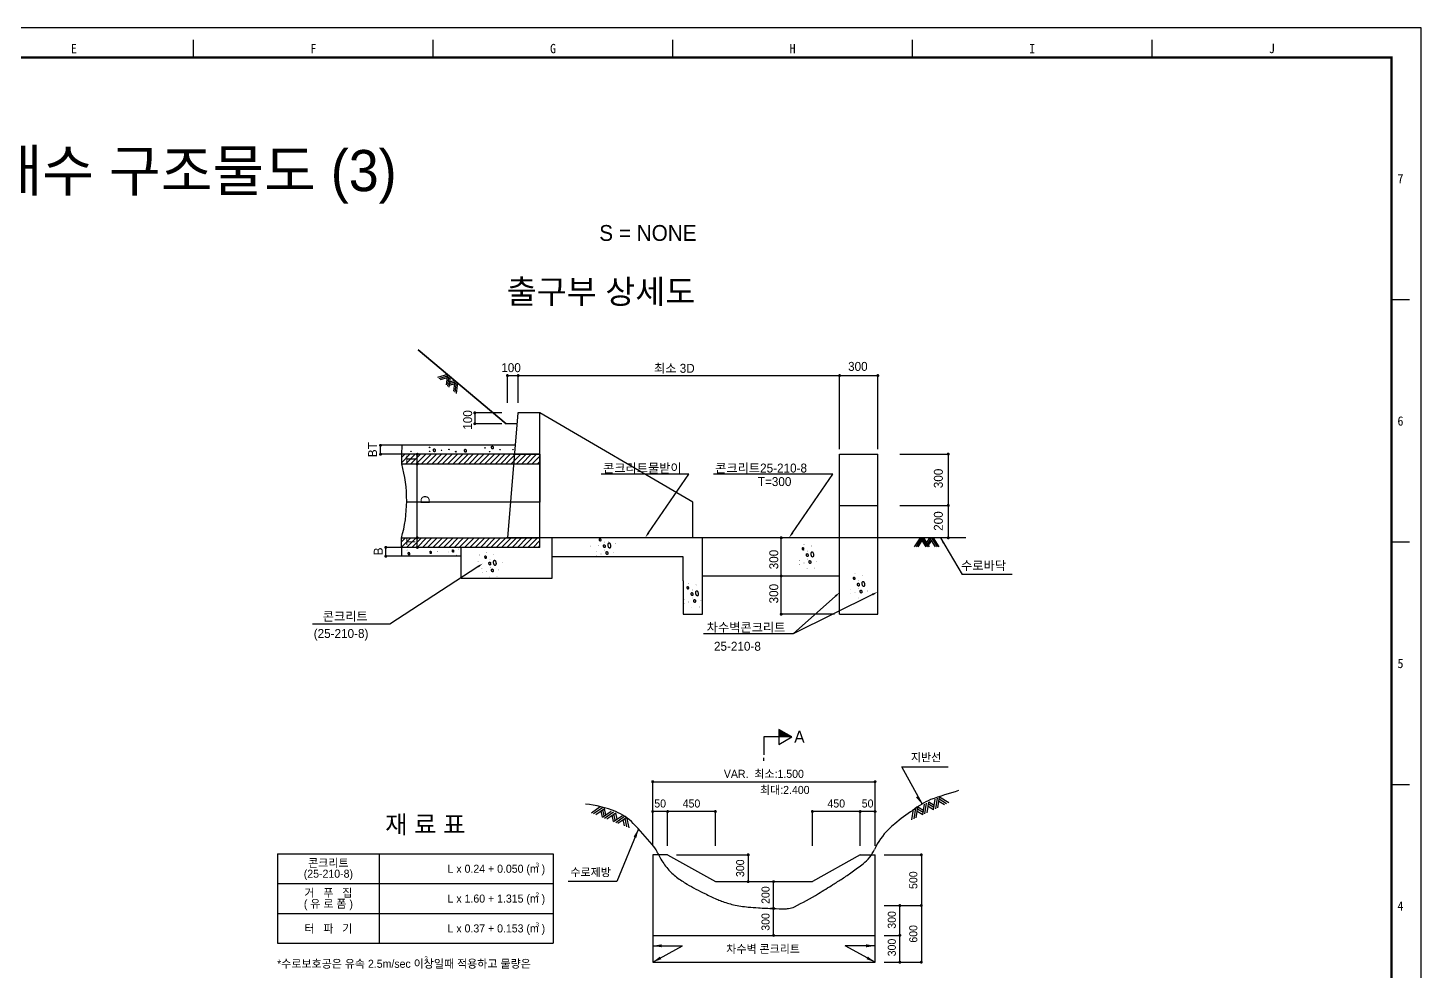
# Model space of a CAD drawing. Header units: millimetres. Extents: x 1010 to 1842, y 5 to 593.
# Drawn here: x 1375.5 to 1842.3, y 277.1 to 593.2 of the extents above; entities that cross this region are included whole.
import ezdxf
from ezdxf.enums import TextEntityAlignment as Align

# ---------------------------------------------------------------- set-up
doc = ezdxf.new("R2010")
doc.units = ezdxf.units.MM
doc.header["$LTSCALE"] = 0.2
doc.linetypes.add('HIDDEN', pattern=[9.525, 6.35, -3.175])
for name, color, linetype in [('CZ-DIMT-0002', 7, 'Continuous'), ('CZ-LIN2-0003', 3, 'Continuous'), ('CZ-LINE-0001', 7, 'Continuous'), ('CZ-TEXT-BOX0', 7, 'Continuous'), ('TITLE', 7, 'Continuous')]:
    doc.layers.add(name, color=color, linetype=linetype)
doc.styles.add('돋움', font='')
doc.styles.add('돋음체', font='')
doc.styles.get('돋움').set_extended_font_data('Dotum')
doc.styles.get('돋음체').set_extended_font_data('DotumChe')
pattern_1 = [(45, (1111.9502, 0.3578), (-0.8838835, 0.8838835), [])]

msp = doc.modelspace()

# ---------------------------------------------------------------- hatches: boundary and pattern name
at = {"layer": 'CZ-LINE-0001'}
h = msp.add_hatch(dxfattribs=at)
h.set_pattern_fill('ANSI31', color=256, scale=10, style=0)
h.set_pattern_definition(pattern_1)
h.paths.add_polyline_path([(1505.99, 450.29), (1500.7, 450.29), (1500.7, 447.09), (1505.99, 447.09)])
h.paths.add_polyline_path([(1538.29, 447.09), (1538.56, 450.29), (1505.99, 450.29), (1505.99, 447.09)])
h.paths.add_polyline_path([(1547.09, 447.09), (1547.09, 450.29), (1538.56, 450.29), (1538.29, 447.09)])
h = msp.add_hatch(dxfattribs=at)
h.set_pattern_fill('ANSI31', color=256, scale=10, style=0)
h.set_pattern_definition(pattern_1)
h.paths.add_polyline_path([(1500.72, 422.29, -0.000367), (1500.7, 422.22), (1500.7, 419.09), (1547.1, 419.09), (1547.1, 422.29)])

# ---------------------------------------------------------------- linework, layer by layer
at = {"layer": 'CZ-LIN2-0003'}
for p, q in [((1539.73, 464.18), (1536.19, 422.29)), ((1547.09, 464.18), (1539.73, 464.18)), ((1547.08, 450.29), (1547.09, 464.18)), ((1598.3, 434.29), (1547.09, 464.18)), ((1547.1, 419.09), (1547.09, 464.18)), ((1538.81, 453.29), (1500.7, 453.29)), ((1500.81, 453.19), (1500.7, 450.29)), ((1547.1, 450.29), (1500.7, 450.29)), ((1500.7, 450.29), (1500.7, 447.09)), ((1538.14, 450.29), (1547.08, 450.29)), ((1547.1, 422.29), (1547.1, 450.29)), ((1547.1, 450.29), (1547.1, 447.09)), ((1547.1, 447.09), (1547.1, 450.29)), ((1547.1, 450.29), (1547.1, 434.29)), ((1647.49, 396.69), (1647.49, 450.35)), ((1647.49, 450.35), (1660.29, 450.35)), ((1660.29, 396.69), (1660.29, 450.35)), ((1500.7, 447.09), (1547.1, 447.09)), ((1598.3, 422.29), (1598.3, 434.29)), ((1500.7, 422.29), (1547.1, 422.29)), ((1500.7, 419.09), (1500.7, 422.29)), ((1547.1, 422.29), (1535.9, 422.29)), ((1551.1, 422.29), (1551.1, 408.6)), ((1601.5, 422.29), (1598.3, 422.29)), ((1601.5, 396.69), (1601.5, 422.29)), ((1547.1, 419.09), (1500.7, 419.09)), ((1500.7, 419.09), (1500.7, 416.09)), ((1520.7, 416.09), (1500.7, 416.09)), ((1520.7, 408.6), (1520.7, 419.28)), ((1595.1, 415.89), (1551.1, 415.89)), ((1595.1, 407.89), (1595.1, 415.89)), ((1551.1, 408.6), (1520.7, 408.6)), ((1551.1, 408.6), (1520.7, 408.6)), ((1595.1, 407.89), (1595.1, 396.69)), ((1647.49, 409.49), (1601.5, 409.49)), ((1595.1, 396.69), (1601.5, 396.69)), ((1584.86, 316.05), (1584.86, 280.05)), ((1589.86, 316.05), (1584.86, 316.05)), ((1589.86, 316.05), (1605.86, 307.05)), ((1654.36, 316.05), (1638.36, 307.05)), ((1654.36, 316.05), (1659.36, 316.05)), ((1659.36, 280.05), (1659.36, 316.05)), ((1605.86, 307.05), (1638.36, 307.05)), ((1584.86, 289.05), (1659.36, 289.05)), ((1584.86, 280.05), (1659.36, 280.05))]:
    msp.add_line(p, q, dxfattribs=at)
at = {"layer": 'CZ-LIN2-0003', "linetype": 'HIDDEN', "ltscale": 0.1}
msp.add_line((1647.49, 433.14), (1660.29, 433.14), dxfattribs=at)
at = {"layer": 'CZ-LIN2-0003', "linetype": 'ByBlock'}
for p, q in [((1459.22, 316.38), (1551.47, 316.38)), ((1459.22, 316.38), (1459.22, 286.38)), ((1551.47, 316.38), (1551.47, 286.38)), ((1459.22, 286.38), (1551.47, 286.38))]:
    msp.add_line(p, q, dxfattribs=at)
at = {"layer": 'CZ-LIN2-0003'}
msp.add_arc((1456.2, 434.8), 46.25, 344.1431, 15.4063, dxfattribs=at)
at = {"layer": 'CZ-LINE-0001', "linetype": 'ByBlock'}
for p, q in [((1535.79, 460.54), (1506.3, 485.29)), ((1506.3, 485.29), (1535.79, 460.54)), ((1516.13, 477.05), (1512.75, 476)), ((1516.06, 476.51), (1513.2, 475.62)), ((1516.13, 477.05), (1515.67, 473.54)), ((1516.59, 476.67), (1516.12, 473.16)), ((1517.04, 476.29), (1516.57, 472.78)), ((1536.19, 476.67), (1660.29, 476.67)), ((1536.19, 467.56), (1536.19, 476.67)), ((1539.8, 467.56), (1539.8, 476.67)), ((1647.49, 452.02), (1647.49, 476.67)), ((1660.29, 452.02), (1660.29, 476.67)), ((1515.99, 475.96), (1513.66, 475.24)), ((1518.43, 473.9), (1516.65, 473.35)), ((1518.5, 474.45), (1516.72, 473.89)), ((1518.58, 474.99), (1516.79, 474.44)), ((1518.58, 474.99), (1518.11, 471.48)), ((1519.03, 474.61), (1518.56, 471.1)), ((1519.48, 474.23), (1519.01, 470.71)), ((1534.37, 464.18), (1525.26, 464.18)), ((1525.26, 464.18), (1525.26, 460.54)), ((1534.37, 460.54), (1525.26, 460.54)), ((1539.42, 460.54), (1535.79, 460.54)), ((1500.7, 453.29), (1493.68, 453.29)), ((1493.68, 450.29), (1493.68, 453.29)), ((1500.7, 450.29), (1493.68, 450.29)), ((1505.99, 419.09), (1505.99, 450.29)), ((1627.91, 396.69), (1627.91, 422.29)), ((1674.43, 422.29), (1672.51, 419.31)), ((1674.72, 421.82), (1673.1, 419.3)), ((1675.02, 421.36), (1673.7, 419.3)), ((1674.43, 422.29), (1676.33, 419.29)), ((1675.02, 422.29), (1676.92, 419.29)), ((1675.61, 422.28), (1677.51, 419.29)), ((1677.62, 422.28), (1676.61, 420.71)), ((1677.92, 421.81), (1676.91, 420.24)), ((1678.21, 421.35), (1677.2, 419.78)), ((1677.62, 422.28), (1679.52, 419.29)), ((1678.22, 422.28), (1680.11, 419.28)), ((1678.81, 422.27), (1680.71, 419.28)), ((1500.7, 419.09), (1495.44, 419.09)), ((1495.44, 416.09), (1495.44, 419.09)), ((1500.7, 416.09), (1495.44, 416.09)), ((1645.77, 396.69), (1627.91, 396.69)), ((1675.13, 333.09), (1668.36, 345.55)), ((1584.86, 340.55), (1659.36, 340.55)), ((1584.86, 319.05), (1584.86, 340.55)), ((1659.36, 319.05), (1659.36, 340.55)), ((1564.31, 330.15), (1567.27, 332.2)), ((1565.05, 329.86), (1568.02, 331.91)), ((1565.8, 329.56), (1568.76, 331.61)), ((1569.21, 329.5), (1568.76, 331.61)), ((1584.86, 319.05), (1584.86, 331.55)), ((1659.36, 319.05), (1659.36, 331.55)), ((1672.45, 328.13), (1673, 331.69)), ((1673.17, 328.47), (1673.73, 332.03)), ((1675.57, 330.9), (1673.73, 332.03)), ((1675.35, 329.47), (1675.9, 333.04)), ((1676.08, 329.81), (1676.63, 333.37)), ((1676.8, 330.15), (1677.35, 333.71)), ((1678.98, 331.16), (1677.13, 332.29)), ((1679.09, 331.87), (1677.24, 333)), ((1679.2, 332.58), (1677.35, 333.71)), ((1678.98, 331.16), (1679.53, 334.72)), ((1679.71, 331.49), (1680.26, 335.06)), ((1680.43, 331.83), (1680.98, 335.39)), ((1682.61, 332.84), (1680.76, 333.97)), ((1683.33, 333.18), (1680.87, 334.68)), ((1684.06, 333.51), (1680.98, 335.39)), ((1568.03, 328.68), (1567.58, 330.79)), ((1568.03, 328.68), (1570.99, 330.73)), ((1568.62, 329.09), (1568.17, 331.2)), ((1568.77, 328.38), (1571.74, 330.43)), ((1569.51, 328.09), (1572.48, 330.14)), ((1571.74, 327.2), (1571.29, 329.32)), ((1571.74, 327.2), (1574.71, 329.25)), ((1572.34, 327.61), (1571.89, 329.73)), ((1572.93, 328.02), (1572.48, 330.14)), ((1572.49, 326.9), (1575.45, 328.96)), ((1573.23, 326.61), (1576.2, 328.66)), ((1575.46, 325.72), (1575.01, 327.84)), ((1576.21, 325.43), (1575.6, 328.25)), ((1576.95, 325.13), (1576.2, 328.66)), ((1605.86, 330.55), (1584.86, 330.55)), ((1589.86, 319.05), (1589.86, 330.55)), ((1589.86, 319.05), (1589.86, 330.55)), ((1605.86, 319.05), (1605.86, 330.55)), ((1659.36, 330.55), (1638.36, 330.55)), ((1638.36, 319.05), (1638.36, 330.55)), ((1654.36, 319.05), (1654.36, 330.55)), ((1654.36, 319.05), (1654.36, 330.55)), ((1671.72, 327.79), (1672.27, 331.36)), ((1675.35, 329.47), (1673.5, 330.6)), ((1675.46, 330.19), (1673.62, 331.32)), ((1592.86, 316.05), (1616.86, 316.05)), ((1616.86, 316.05), (1616.86, 307.05)), ((1662.36, 316.05), (1674.86, 316.05)), ((1674.86, 316.05), (1674.86, 280.05)), ((1608.86, 307.05), (1617.86, 307.05)), ((1625.36, 289.05), (1625.36, 307.05)), ((1662.36, 299.05), (1674.86, 299.05)), ((1662.36, 299.05), (1674.86, 299.05)), ((1667.66, 280.05), (1667.66, 299.05)), ((1625.36, 298.05), (1624.36, 298.05)), ((1625.36, 298.05), (1624.36, 298.05)), ((1662.36, 289.05), (1667.66, 289.05)), ((1662.36, 280.05), (1674.86, 280.05))]:
    msp.add_line(p, q, dxfattribs=at)
at = {"layer": 'CZ-LINE-0001'}
for p, q in [((1667.67, 450.35), (1683.87, 450.35)), ((1683.87, 450.35), (1683.87, 422.29)), ((1597, 443.64), (1567.64, 443.64)), ((1583.46, 423.93), (1597, 443.64)), ((1645.21, 443.64), (1605.21, 443.64)), ((1631.67, 423.93), (1645.21, 443.64)), ((1547.1, 434.29), (1502.53, 434.29)), ((1667.67, 433.14), (1683.87, 433.14)), ((1681.28, 422.29), (1688.51, 409.96)), ((1526.27, 412.58), (1496.76, 393.3)), ((1705.27, 409.96), (1688.51, 409.96)), ((1658.49, 403.29), (1631.88, 390.16)), ((1646.08, 402.73), (1631.88, 390.16)), ((1496.76, 393.3), (1470.95, 393.3)), ((1647.49, 396.69), (1660.29, 396.69)), ((1631.88, 390.16), (1601.91, 390.16)), ((1631.44, 355.55), (1622.11, 355.55)), ((1622.11, 355.55), (1622.11, 349.55)), ((1631.44, 355.55), (1627.11, 358.05)), ((1627.11, 358.05), (1627.11, 353.05)), ((1627.11, 353.05), (1631.44, 355.55)), ((1622.11, 347.55), (1622.11, 348.55)), ((1668.36, 345.55), (1683.81, 345.55)), ((1580.09, 324.73), (1572.86, 307.05)), ((1493.22, 316.38), (1493.22, 286.38)), ((1459.22, 306.38), (1551.47, 306.38)), ((1572.86, 307.05), (1556.58, 307.05)), ((1459.22, 296.38), (1551.47, 296.38)), ((1584.86, 280.05), (1594.86, 285.55)), ((1584.86, 285.55), (1594.86, 285.55)), ((1659.36, 285.55), (1649.36, 285.55)), ((1659.36, 280.05), (1649.36, 285.55))]:
    msp.add_line(p, q, dxfattribs=at)
at = {"layer": 'CZ-LINE-0001', "color": 1, "linetype": 'ByBlock'}
msp.add_line((1689.77, 422.29), (1547.1, 422.29), dxfattribs=at)
at = {"layer": 'CZ-LINE-0001'}
for points, const_width in [([(1535.94, 476.67, 1), (1536.44, 476.67, 1)], 0.5), ([(1539.55, 476.67, 1), (1540.05, 476.67, 1)], 0.5), ([(1647.24, 476.67, 1), (1647.74, 476.67, 1)], 0.5), ([(1660.04, 476.67, 1), (1660.54, 476.67, 1)], 0.5), ([(1525.01, 464.18, 1), (1525.51, 464.18, 1)], 0.5), ([(1525.01, 460.54, 1), (1525.51, 460.54, 1)], 0.5), ([(1493.43, 453.29, 1), (1493.93, 453.29, 1)], 0.5), ([(1493.43, 450.29, 1), (1493.93, 450.29, 1)], 0.5), ([(1505.74, 450.29, 1), (1506.24, 450.29, 1)], 0.5), ([(1683.62, 450.35, 1), (1684.12, 450.35, 1)], 0.5), ([(1505.74, 447.09, 1), (1506.24, 447.09, 1)], 0.5), ([(1683.62, 433.14, 1), (1684.12, 433.14, 1)], 0.5), ([(1505.74, 422.29, 1), (1506.24, 422.29, 1)], 0.5), ([(1568.81, 420.87, -1), (1568.71, 420.87, -1)], 0.1), ([(1570.09, 420.95, -1), (1569.99, 420.95, -1)], 0.1), ([(1572.55, 420.4, -1), (1572.45, 420.4, -1)], 0.1), ([(1627.66, 422.29, 1), (1628.16, 422.29, 1)], 0.5), ([(1635.59, 420.11, -1), (1635.49, 420.11, -1)], 0.1), ([(1683.62, 422.29, 1), (1684.12, 422.29, 1)], 0.5), ([(1495.19, 419.09, 1), (1495.69, 419.09, 1)], 0.5), ([(1495.19, 416.09, 1), (1495.69, 416.09, 1)], 0.5), ([(1502.62, 418.19, -1), (1502.52, 418.19, -1)], 0.1), ([(1505.74, 419.09, 1), (1506.24, 419.09, 1)], 0.5), ([(1512.76, 417.64, -1), (1512.66, 417.64, -1)], 0.1), ([(1516.4, 417.53, -1), (1516.3, 417.53, -1)], 0.1), ([(1519.21, 416.52, -1), (1519.11, 416.52, -1)], 0.1), ([(1519.82, 418.52, -1), (1519.72, 418.52, -1)], 0.1), ([(1526.82, 416.52, -1), (1526.72, 416.52, -1)], 0.1), ([(1529.22, 417.28, -1), (1529.12, 417.28, -1)], 0.1), ([(1531.69, 416.74, -1), (1531.59, 416.74, -1)], 0.1), ([(1564.16, 419.53, -1), (1564.06, 419.53, -1)], 0.1), ([(1566.07, 417.75, -1), (1565.97, 417.75, -1)], 0.1), ([(1566.18, 416.41, -1), (1566.08, 416.41, -1)], 0.1), ([(1566.67, 419.69, -1), (1566.57, 419.69, -1)], 0.1), ([(1567.6, 416.85, -1), (1567.5, 416.85, -1)], 0.1), ([(1568.86, 418.19, -1), (1568.76, 418.19, -1)], 0.1), ([(1571.71, 417.37, -1), (1571.61, 417.37, -1)], 0.1), ([(1636.8, 417.86, -1), (1636.7, 417.86, -1)], 0.1), ([(1638.06, 419.56, -1), (1637.96, 419.56, -1)], 0.1), ([(1526.43, 414.44, -1), (1526.33, 414.44, -1)], 0.1), ([(1527.69, 411.92, -1), (1527.59, 411.92, -1)], 0.1), ([(1529.22, 411.02, -1), (1529.12, 411.02, -1)], 0.1), ([(1530.43, 415.04, -1), (1530.33, 415.04, -1)], 0.1), ([(1530.48, 412.36, -1), (1530.38, 412.36, -1)], 0.1), ([(1533.33, 411.54, -1), (1533.23, 411.54, -1)], 0.1), ([(1534.5, 414.06, -1), (1534.4, 414.06, -1)], 0.1), ([(1634.06, 414.75, -1), (1633.96, 414.75, -1)], 0.1), ([(1634.17, 413.4, -1), (1634.07, 413.4, -1)], 0.1), ([(1635.59, 413.84, -1), (1635.49, 413.84, -1)], 0.1), ([(1636.63, 411.98, -1), (1636.53, 411.98, -1)], 0.1), ([(1636.85, 415.18, -1), (1636.75, 415.18, -1)], 0.1), ([(1639.15, 412.15, -1), (1639.05, 412.15, -1)], 0.1), ([(1639.7, 414.36, -1), (1639.6, 414.36, -1)], 0.1), ([(1527.8, 410.58, -1), (1527.7, 410.58, -1)], 0.1), ([(1530.26, 409.16, -1), (1530.16, 409.16, -1)], 0.1), ([(1532.78, 409.32, -1), (1532.68, 409.32, -1)], 0.1), ([(1596.98, 407.05, -1), (1596.88, 407.05, -1)], 0.1), ([(1599.44, 406.51, -1), (1599.34, 406.51, -1)], 0.1), ([(1627.66, 409.49, 1), (1628.16, 409.49, 1)], 0.5), ([(1652.71, 410.21, -1), (1652.61, 410.21, -1)], 0.1), ([(1653.91, 407.97, -1), (1653.81, 407.97, -1)], 0.1), ([(1655.17, 409.66, -1), (1655.07, 409.66, -1)], 0.1), ([(1595.45, 401.69, -1), (1595.35, 401.69, -1)], 0.1), ([(1598.18, 404.81, -1), (1598.08, 404.81, -1)], 0.1), ([(1598.24, 402.13, -1), (1598.14, 402.13, -1)], 0.1), ([(1651.18, 404.85, -1), (1651.08, 404.85, -1)], 0.1), ([(1651.29, 403.51, -1), (1651.19, 403.51, -1)], 0.1), ([(1652.71, 403.95, -1), (1652.61, 403.95, -1)], 0.1), ([(1653.75, 402.09, -1), (1653.65, 402.09, -1)], 0.1), ([(1653.97, 405.29, -1), (1653.87, 405.29, -1)], 0.1), ([(1656.26, 402.25, -1), (1656.16, 402.25, -1)], 0.1), ([(1656.81, 404.47, -1), (1656.71, 404.47, -1)], 0.1), ([(1595.56, 400.35, -1), (1595.46, 400.35, -1)], 0.1), ([(1596.98, 400.79, -1), (1596.88, 400.79, -1)], 0.1), ([(1598.02, 398.93, -1), (1597.92, 398.93, -1)], 0.1), ([(1600.54, 399.09, -1), (1600.44, 399.09, -1)], 0.1), ([(1601.08, 401.31, -1), (1600.98, 401.31, -1)], 0.1), ([(1627.66, 396.69, 1), (1628.16, 396.69, 1)], 0.5)]:
    msp.add_lwpolyline(points, format="xyb", close=True, dxfattribs=dict(at, const_width=const_width))
for points in [[(1531.09, 453.04, -0.157956), (1531.19, 453.03, -0.10652), (1531.31, 452.93, -0.071869), (1531.4, 452.79, -0.058238), (1531.45, 452.6, -0.058238), (1531.46, 452.4, -0.071869), (1531.43, 452.24, -0.10652), (1531.35, 452.11, -0.157956), (1531.25, 452.06, -0.157956), (1531.15, 452.07, -0.10652), (1531.03, 452.17, -0.071869), (1530.95, 452.31, -0.058238), (1530.89, 452.5, -0.058238), (1530.88, 452.71, -0.071869), (1530.91, 452.87, -0.10652), (1531, 453, -0.157956)], [(1511.65, 452.13, -0.157956), (1511.75, 452.12, -0.10652), (1511.87, 452.02, -0.071869), (1511.95, 451.88, -0.058238), (1512.01, 451.69, -0.058238), (1512.02, 451.49, -0.071869), (1511.99, 451.33, -0.10652), (1511.9, 451.2, -0.157956), (1511.81, 451.15, -0.157956), (1511.71, 451.16, -0.10652), (1511.59, 451.26, -0.071869), (1511.5, 451.4, -0.058238), (1511.45, 451.59, -0.058238), (1511.44, 451.8, -0.071869), (1511.47, 451.96, -0.10652), (1511.55, 452.09, -0.157956)], [(1522.04, 451.96, -0.157956), (1522.14, 451.95, -0.10652), (1522.26, 451.85, -0.071869), (1522.35, 451.71, -0.058238), (1522.4, 451.52, -0.058238), (1522.41, 451.32, -0.071869), (1522.38, 451.16, -0.10652), (1522.29, 451.03, -0.157956), (1522.2, 450.98, -0.157956), (1522.1, 450.99, -0.10652), (1521.98, 451.09, -0.071869), (1521.89, 451.23, -0.058238), (1521.84, 451.42, -0.058238), (1521.83, 451.63, -0.071869), (1521.86, 451.79, -0.10652), (1521.94, 451.92, -0.157956)], [(1567.2, 422.04, -0.188979), (1567.26, 422.03, -0.101131), (1567.35, 421.93, -0.059412), (1567.41, 421.81, -0.045824), (1567.45, 421.63, -0.045824), (1567.45, 421.45, -0.059412), (1567.43, 421.31, -0.101131), (1567.37, 421.2, -0.188979), (1567.31, 421.17, -0.188979), (1567.24, 421.19, -0.101131), (1567.15, 421.28, -0.059412), (1567.09, 421.41, -0.045824), (1567.06, 421.58, -0.045824), (1567.05, 421.76, -0.059412), (1567.07, 421.9, -0.101131), (1567.14, 422.01, -0.188979)], [(1570.23, 420.59, -0.188979), (1570.37, 420.56, -0.101131), (1570.54, 420.37, -0.059412), (1570.66, 420.12, -0.045824), (1570.73, 419.77, -0.045824), (1570.75, 419.41, -0.059412), (1570.7, 419.13, -0.101131), (1570.57, 418.91, -0.188979), (1570.45, 418.84, -0.188979), (1570.32, 418.88, -0.101131), (1570.14, 419.07, -0.059412), (1570.03, 419.32, -0.045824), (1569.95, 419.67, -0.045824), (1569.94, 420.03, -0.059412), (1569.99, 420.3, -0.101131), (1570.11, 420.53, -0.188979)], [(1503.13, 417.43, -0.188979), (1503.19, 417.41, -0.101131), (1503.28, 417.32, -0.059412), (1503.34, 417.19, -0.045824), (1503.38, 417.02, -0.045824), (1503.38, 416.84, -0.059412), (1503.36, 416.7, -0.101131), (1503.3, 416.59, -0.188979), (1503.24, 416.55, -0.188979), (1503.17, 416.57, -0.101131), (1503.08, 416.67, -0.059412), (1503.02, 416.79, -0.045824), (1502.99, 416.97, -0.045824), (1502.98, 417.15, -0.059412), (1503, 417.28, -0.101131), (1503.06, 417.4, -0.188979)], [(1510.4, 417.87, -0.188979), (1510.47, 417.85, -0.101131), (1510.56, 417.76, -0.059412), (1510.62, 417.63, -0.045824), (1510.65, 417.46, -0.045824), (1510.66, 417.28, -0.059412), (1510.64, 417.14, -0.101131), (1510.58, 417.03, -0.188979), (1510.51, 417, -0.188979), (1510.45, 417.01, -0.101131), (1510.36, 417.11, -0.059412), (1510.3, 417.23, -0.045824), (1510.26, 417.41, -0.045824), (1510.26, 417.59, -0.059412), (1510.28, 417.73, -0.101131), (1510.34, 417.84, -0.188979)], [(1517.9, 418.31, -0.188979), (1517.97, 418.29, -0.101131), (1518.06, 418.2, -0.059412), (1518.11, 418.07, -0.045824), (1518.15, 417.9, -0.045824), (1518.16, 417.72, -0.059412), (1518.13, 417.58, -0.101131), (1518.07, 417.47, -0.188979), (1518.01, 417.44, -0.188979), (1517.94, 417.45, -0.101131), (1517.86, 417.55, -0.059412), (1517.8, 417.67, -0.045824), (1517.76, 417.85, -0.045824), (1517.76, 418.03, -0.059412), (1517.78, 418.17, -0.101131), (1517.84, 418.28, -0.188979)], [(1528.82, 416.22, -0.188979), (1528.89, 416.2, -0.101131), (1528.97, 416.11, -0.059412), (1529.03, 415.98, -0.045824), (1529.07, 415.8, -0.045824), (1529.08, 415.62, -0.059412), (1529.05, 415.49, -0.101131), (1528.99, 415.38, -0.188979), (1528.93, 415.34, -0.188979), (1528.86, 415.36, -0.101131), (1528.77, 415.45, -0.059412), (1528.72, 415.58, -0.045824), (1528.68, 415.76, -0.045824), (1528.67, 415.94, -0.059412), (1528.7, 416.07, -0.101131), (1528.76, 416.18, -0.188979)], [(1568.59, 419.99, -0.157956), (1568.7, 419.98, -0.10652), (1568.82, 419.88, -0.071869), (1568.9, 419.74, -0.058238), (1568.96, 419.55, -0.058238), (1568.97, 419.35, -0.071869), (1568.93, 419.19, -0.10652), (1568.85, 419.06, -0.157956), (1568.76, 419.01, -0.157956), (1568.65, 419.02, -0.10652), (1568.53, 419.12, -0.071869), (1568.45, 419.26, -0.058238), (1568.39, 419.45, -0.058238), (1568.38, 419.66, -0.071869), (1568.42, 419.82, -0.10652), (1568.5, 419.94, -0.157956)], [(1569.47, 417.67, -0.157956), (1569.57, 417.65, -0.10652), (1569.69, 417.56, -0.071869), (1569.77, 417.42, -0.058238), (1569.83, 417.22, -0.058238), (1569.84, 417.02, -0.071869), (1569.81, 416.86, -0.10652), (1569.72, 416.73, -0.157956), (1569.63, 416.68, -0.157956), (1569.53, 416.7, -0.10652), (1569.41, 416.79, -0.071869), (1569.32, 416.93, -0.058238), (1569.27, 417.13, -0.058238), (1569.26, 417.33, -0.071869), (1569.29, 417.49, -0.10652), (1569.37, 417.62, -0.157956)], [(1635.19, 419.04, -0.188979), (1635.26, 419.02, -0.101131), (1635.34, 418.93, -0.059412), (1635.4, 418.8, -0.045824), (1635.44, 418.63, -0.045824), (1635.45, 418.45, -0.059412), (1635.42, 418.31, -0.101131), (1635.36, 418.2, -0.188979), (1635.3, 418.16, -0.188979), (1635.23, 418.18, -0.101131), (1635.14, 418.28, -0.059412), (1635.09, 418.4, -0.045824), (1635.05, 418.58, -0.045824), (1635.04, 418.76, -0.059412), (1635.07, 418.89, -0.101131), (1635.13, 419.01, -0.188979)], [(1636.58, 416.99, -0.157956), (1636.69, 416.97, -0.10652), (1636.81, 416.88, -0.071869), (1636.89, 416.74, -0.058238), (1636.95, 416.54, -0.058238), (1636.96, 416.34, -0.071869), (1636.92, 416.18, -0.10652), (1636.84, 416.05, -0.157956), (1636.75, 416, -0.157956), (1636.64, 416.02, -0.10652), (1636.53, 416.11, -0.071869), (1636.44, 416.26, -0.058238), (1636.38, 416.45, -0.058238), (1636.37, 416.65, -0.071869), (1636.41, 416.81, -0.10652), (1636.49, 416.94, -0.157956)], [(1638.23, 417.59, -0.188979), (1638.36, 417.56, -0.101131), (1638.53, 417.37, -0.059412), (1638.65, 417.12, -0.045824), (1638.73, 416.76, -0.045824), (1638.74, 416.4, -0.059412), (1638.69, 416.13, -0.101131), (1638.57, 415.91, -0.188979), (1638.44, 415.84, -0.188979), (1638.31, 415.87, -0.101131), (1638.14, 416.06, -0.059412), (1638.02, 416.31, -0.045824), (1637.94, 416.67, -0.045824), (1637.93, 417.03, -0.059412), (1637.98, 417.3, -0.101131), (1638.1, 417.52, -0.188979)], [(1530.21, 414.17, -0.157956), (1530.32, 414.15, -0.10652), (1530.44, 414.06, -0.071869), (1530.52, 413.91, -0.058238), (1530.58, 413.72, -0.058238), (1530.59, 413.52, -0.071869), (1530.55, 413.36, -0.10652), (1530.47, 413.23, -0.157956), (1530.38, 413.18, -0.157956), (1530.27, 413.2, -0.10652), (1530.16, 413.29, -0.071869), (1530.07, 413.43, -0.058238), (1530.01, 413.63, -0.058238), (1530, 413.83, -0.071869), (1530.04, 413.99, -0.10652), (1530.12, 414.12, -0.157956)], [(1531.09, 411.84, -0.157956), (1531.19, 411.83, -0.10652), (1531.31, 411.73, -0.071869), (1531.4, 411.59, -0.058238), (1531.45, 411.4, -0.058238), (1531.46, 411.19, -0.071869), (1531.43, 411.03, -0.10652), (1531.35, 410.9, -0.157956), (1531.25, 410.86, -0.157956), (1531.15, 410.87, -0.10652), (1531.03, 410.97, -0.071869), (1530.95, 411.11, -0.058238), (1530.89, 411.3, -0.058238), (1530.88, 411.5, -0.071869), (1530.91, 411.66, -0.10652), (1531, 411.79, -0.157956)], [(1531.86, 414.77, -0.188979), (1531.99, 414.73, -0.101131), (1532.16, 414.55, -0.059412), (1532.28, 414.29, -0.045824), (1532.36, 413.94, -0.045824), (1532.37, 413.58, -0.059412), (1532.32, 413.31, -0.101131), (1532.2, 413.08, -0.188979), (1532.07, 413.02, -0.188979), (1531.94, 413.05, -0.101131), (1531.77, 413.24, -0.059412), (1531.65, 413.49, -0.045824), (1531.57, 413.84, -0.045824), (1531.56, 414.2, -0.059412), (1531.61, 414.48, -0.101131), (1531.73, 414.7, -0.188979)], [(1637.46, 414.66, -0.157956), (1637.56, 414.65, -0.10652), (1637.68, 414.55, -0.071869), (1637.77, 414.41, -0.058238), (1637.82, 414.22, -0.058238), (1637.83, 414.02, -0.071869), (1637.8, 413.86, -0.10652), (1637.72, 413.73, -0.157956), (1637.62, 413.68, -0.157956), (1637.52, 413.69, -0.10652), (1637.4, 413.79, -0.071869), (1637.32, 413.93, -0.058238), (1637.26, 414.12, -0.058238), (1637.25, 414.33, -0.071869), (1637.28, 414.49, -0.10652), (1637.37, 414.62, -0.157956)], [(1652.3, 409.15, -0.188979), (1652.37, 409.13, -0.101131), (1652.46, 409.03, -0.059412), (1652.51, 408.91, -0.045824), (1652.55, 408.73, -0.045824), (1652.56, 408.55, -0.059412), (1652.53, 408.42, -0.101131), (1652.47, 408.3, -0.188979), (1652.41, 408.27, -0.188979), (1652.34, 408.29, -0.101131), (1652.26, 408.38, -0.059412), (1652.2, 408.51, -0.045824), (1652.16, 408.68, -0.045824), (1652.16, 408.86, -0.059412), (1652.18, 409, -0.101131), (1652.24, 409.11, -0.188979)], [(1653.7, 407.09, -0.157956), (1653.8, 407.08, -0.10652), (1653.92, 406.98, -0.071869), (1654, 406.84, -0.058238), (1654.06, 406.65, -0.058238), (1654.07, 406.45, -0.071869), (1654.04, 406.29, -0.10652), (1653.95, 406.16, -0.157956), (1653.86, 406.11, -0.157956), (1653.76, 406.12, -0.10652), (1653.64, 406.22, -0.071869), (1653.55, 406.36, -0.058238), (1653.5, 406.55, -0.058238), (1653.49, 406.76, -0.071869), (1653.52, 406.92, -0.10652), (1653.6, 407.05, -0.157956)], [(1655.34, 407.7, -0.188979), (1655.47, 407.66, -0.101131), (1655.65, 407.47, -0.059412), (1655.76, 407.22, -0.045824), (1655.84, 406.87, -0.045824), (1655.85, 406.51, -0.059412), (1655.8, 406.24, -0.101131), (1655.68, 406.01, -0.188979), (1655.56, 405.94, -0.188979), (1655.42, 405.98, -0.101131), (1655.25, 406.17, -0.059412), (1655.13, 406.42, -0.045824), (1655.06, 406.77, -0.045824), (1655.04, 407.13, -0.059412), (1655.09, 407.4, -0.101131), (1655.22, 407.63, -0.188979)], [(1596.57, 405.99, -0.188979), (1596.64, 405.97, -0.101131), (1596.73, 405.88, -0.059412), (1596.79, 405.75, -0.045824), (1596.83, 405.57, -0.045824), (1596.83, 405.39, -0.059412), (1596.81, 405.26, -0.101131), (1596.75, 405.15, -0.188979), (1596.68, 405.11, -0.188979), (1596.62, 405.13, -0.101131), (1596.53, 405.22, -0.059412), (1596.47, 405.35, -0.045824), (1596.43, 405.53, -0.045824), (1596.43, 405.71, -0.059412), (1596.45, 405.84, -0.101131), (1596.51, 405.95, -0.188979)], [(1597.97, 403.94, -0.157956), (1598.07, 403.92, -0.10652), (1598.19, 403.83, -0.071869), (1598.28, 403.68, -0.058238), (1598.33, 403.49, -0.058238), (1598.34, 403.29, -0.071869), (1598.31, 403.13, -0.10652), (1598.23, 403, -0.157956), (1598.13, 402.95, -0.157956), (1598.03, 402.97, -0.10652), (1597.91, 403.06, -0.071869), (1597.83, 403.2, -0.058238), (1597.77, 403.4, -0.058238), (1597.76, 403.6, -0.071869), (1597.79, 403.76, -0.10652), (1597.88, 403.89, -0.157956)], [(1598.85, 401.61, -0.157956), (1598.95, 401.6, -0.10652), (1599.07, 401.5, -0.071869), (1599.15, 401.36, -0.058238), (1599.21, 401.17, -0.058238), (1599.22, 400.96, -0.071869), (1599.18, 400.8, -0.10652), (1599.1, 400.67, -0.157956), (1599.01, 400.63, -0.157956), (1598.91, 400.64, -0.10652), (1598.79, 400.74, -0.071869), (1598.7, 400.88, -0.058238), (1598.65, 401.07, -0.058238), (1598.64, 401.27, -0.071869), (1598.67, 401.43, -0.10652), (1598.75, 401.56, -0.157956)], [(1599.61, 404.54, -0.188979), (1599.75, 404.5, -0.101131), (1599.92, 404.32, -0.059412), (1600.04, 404.06, -0.045824), (1600.11, 403.71, -0.045824), (1600.12, 403.35, -0.059412), (1600.07, 403.08, -0.101131), (1599.95, 402.85, -0.188979), (1599.83, 402.79, -0.188979), (1599.69, 402.82, -0.101131), (1599.52, 403.01, -0.059412), (1599.41, 403.26, -0.045824), (1599.33, 403.61, -0.045824), (1599.32, 403.97, -0.059412), (1599.37, 404.25, -0.101131), (1599.49, 404.47, -0.188979)], [(1654.57, 404.77, -0.157956), (1654.68, 404.75, -0.10652), (1654.8, 404.66, -0.071869), (1654.88, 404.52, -0.058238), (1654.94, 404.32, -0.058238), (1654.95, 404.12, -0.071869), (1654.91, 403.96, -0.10652), (1654.83, 403.83, -0.157956), (1654.74, 403.78, -0.157956), (1654.63, 403.8, -0.10652), (1654.51, 403.89, -0.071869), (1654.43, 404.04, -0.058238), (1654.37, 404.23, -0.058238), (1654.36, 404.43, -0.071869), (1654.4, 404.59, -0.10652), (1654.48, 404.72, -0.157956)]]:
    msp.add_lwpolyline(points, format="xyb", close=True, dxfattribs=at)
at = {"layer": 'CZ-LINE-0001', "linetype": 'ByBlock', "const_width": 0.5}
for points in [[(1585.11, 340.55, 1), (1584.61, 340.55, 1)], [(1659.61, 340.55, 1), (1659.11, 340.55, 1)], [(1584.61, 330.55, 1), (1585.11, 330.55, 1)], [(1589.61, 330.55, 1), (1590.11, 330.55, 1)], [(1605.61, 330.55, 1), (1606.11, 330.55, 1)], [(1638.11, 330.55, 1), (1638.61, 330.55, 1)], [(1654.11, 330.55, 1), (1654.61, 330.55, 1)], [(1659.11, 330.55, 1), (1659.61, 330.55, 1)], [(1616.61, 316.05, 1), (1617.11, 316.05, 1)], [(1674.86, 315.8, 1), (1674.86, 316.3, 1)], [(1616.61, 307.05, 1), (1617.11, 307.05, 1)], [(1625.11, 307.05, 1), (1625.61, 307.05, 1)], [(1667.66, 299.3, 1), (1667.66, 298.8, 1)], [(1674.86, 298.8, 1), (1674.86, 299.3, 1)], [(1625.11, 298.05, 1), (1625.61, 298.05, 1)], [(1625.11, 289.05, 1), (1625.61, 289.05, 1)], [(1667.66, 289.3, 1), (1667.66, 288.8, 1)], [(1667.66, 280.3, 1), (1667.66, 279.8, 1)], [(1674.86, 279.8, 1), (1674.86, 280.3, 1)]]:
    msp.add_lwpolyline(points, format="xyb", close=True, dxfattribs=at)
at = {"layer": 'CZ-LINE-0001'}
for centre, radius in [((1503.87, 451.31), 0.0755), ((1510.1, 452.58), 0.0755), ((1510.1, 451.31), 0.0755), ((1514.11, 451.61), 0.0755), ((1516.6, 451.91), 0.0756), ((1518.95, 451.16), 0.151), ((1528.69, 452.44), 0.0755), ((1530.2, 451.16), 0.0755), ((1533.76, 451.84), 0.0755), ((1538.08, 451.84), 0.0755)]:
    msp.add_circle(centre, radius, dxfattribs=at)
at = {"layer": 'CZ-LINE-0001', "linetype": 'ByBlock'}
for centre, radius, start, end in [((1727.83, 194.37), 148.79, 105.7824, 109.5767), ((1558.56, 296.27), 36.97, 67.8906, 84.0996), ((1689.58, 308.63), 28.4, 114.1142, 128.3084), ((1566.01, 314.62), 17.16, 44.0084, 67.8906), ((1704.02, 281.68), 58.75, 123.0615, 130.3841), ((1478.58, 230.16), 138.73, 40.1009, 44.0084), ((1680.11, 308.18), 23.07, 134.8083, 155.2362), ((1683.78, 304.49), 28.27, 129.0939, 134.8083), ((1574.14, 310.64), 13.8, 27.6891, 40.1009), ((1647.42, 323.26), 12.94, 307.8416, 335.2362), ((1561.73, 304.12), 27.81, 25.0297, 27.6891), ((1600.44, 322.2), 14.91, 205.0297, 208.6621), ((1606.97, 325.77), 22.34, 208.6621, 220.2364), ((1585.22, 403.34), 114.33, 305.5377, 307.8416), ((1603.73, 323.03), 18.11, 220.2364, 233.0972), ((1613.96, 336.64), 35.13, 233.0972, 239.9314), ((1601.17, 381), 86.88, 302.8947, 305.5377), ((1642.77, 386.41), 92.64, 239.9314, 244.1386), ((1335.93, 801.02), 583.65, 301.43942, 302.00538), ((1519.98, 506.53), 236.38, 302.0054, 302.8947), ((1677.67, 458.4), 172.65, 244.1386, 245.556), ((1618.52, 328.28), 29.71, 245.556, 248.9732), ((1618.17, 327.37), 28.74, 248.9732, 257.4712), ((1620.47, 337.73), 39.35, 257.4712, 264.7313), ((1584.6, 394.26), 106.9, 296.5651, 301.4394), ((1626.29, 400.83), 102.72, 264.7313, 266.6335), ((1633.78, 528.11), 230.22, 266.6335, 267.9042), ((1629.01, 397.82), 99.84, 267.9042, 270), ((1629.01, 311.63), 13.65, 270, 275.6696), ((1629.78, 303.9), 5.88, 275.6696, 296.5651)]:
    msp.add_arc(centre, radius, start, end, dxfattribs=at)
at = {"layer": 'CZ-LINE-0001'}
for points in [[(1583.73, 423.74), (1583.18, 424.12), (1582.32, 422.29)], [(1631.94, 423.74), (1631.39, 424.12), (1630.53, 422.29)], [(1682.59, 420.74), (1682.02, 420.4), (1681.28, 422.29)], [(1526.45, 412.3), (1526.09, 412.86), (1527.94, 413.67)], [(1646.3, 402.48), (1645.86, 402.98), (1647.58, 404.05)], [(1658.64, 402.99), (1658.35, 403.59), (1660.29, 404.17)], [(1631.44, 355.55), (1627.11, 358.05), (1627.11, 355.55)], [(1580.09, 324.73), (1578.49, 322.14), (1579.41, 321.76)], [(1584.86, 285.55), (1587.86, 286.05), (1587.86, 285.05)], [(1659.36, 285.55), (1656.36, 286.05), (1656.36, 285.05)], [(1584.86, 280.05), (1587.25, 281.93), (1587.73, 281.06)], [(1659.36, 280.05), (1656.97, 281.93), (1656.49, 281.06)]]:
    msp.add_solid(points, dxfattribs=at)
at = {"layer": 'CZ-LINE-0001', "linetype": 'ByBlock'}
msp.add_solid([(1675.13, 333.09), (1673.03, 335.29), (1673.86, 335.85)], dxfattribs=at)
at = {"layer": 'TITLE', "color": 7, "linetype": 'Continuous'}
for p, q in [((1431.08, 583.3), (1431.08, 589.24)), ((1511.35, 583.3), (1511.35, 589.24)), ((1591.61, 583.3), (1591.61, 589.24)), ((1671.87, 583.3), (1671.87, 589.24)), ((1752.14, 583.3), (1752.14, 589.24)), ((1838.35, 502.05), (1832.4, 502.05)), ((1838.35, 420.79), (1832.4, 420.79)), ((1838.35, 339.54), (1832.4, 339.54))]:
    msp.add_line(p, q, dxfattribs=at)
at = {"layer": 'TITLE'}
msp.add_line((1832.4, 575.24), (1832.4, 15.09), dxfattribs=at)
msp.add_lwpolyline([(1009.95, 4.62), (1842.3, 4.62), (1842.3, 593.21), (1009.95, 593.21)], close=True, dxfattribs=at)
at = {"layer": 'TITLE', "linetype": 'Continuous', "const_width": 0.793}
msp.add_lwpolyline([(1029.76, 14.52), (1029.76, 583.3), (1832.4, 583.3), (1832.4, 14.52)], close=True, dxfattribs=at)

# ---------------------------------------------------------------- texts
at = {"layer": 'CZ-DIMT-0002', "style": '돋움'}
for s, height, p in [('100', 3, (1534.14, 477.82)), ('최소 3D', 3, (1585.3, 477.6)), ('300', 3, (1650.32, 478.24)), ('콘크리트물받이', 3, (1568.22, 444.17)), ('콘크리트25-210-8', 3, (1605.79, 444.17)), ('T=300', 3, (1620.09, 439.64)), ('수로바닥', 3, (1688.17, 411.51)), ('콘크리트', 3, (1474.34, 394.49)), ('차수벽콘크리트', 3, (1602.96, 390.77)), ('(25-210-8)', 3, (1471.3, 388.73)), ('25-210-8', 3, (1605.39, 384.44)), ('A', 4, (1632.27, 353.62)), ('*수로보호공은 유속 2.5m/sec 이상일때 적용하고 물량은 ', 2.7, (1459.04, 278.18))]:
    msp.add_text(s, height=height, dxfattribs=at).set_placement(p)
for s, p in [('100', (1524.37, 458.51)), ('300', (1682.06, 438.92)), ('D', (1510.13, 433.63)), ('200', (1682.06, 424.63)), ('300', (1626.92, 411.73)), ('300', (1626.92, 400.3))]:
    msp.add_text(s, height=3, rotation=90, dxfattribs=at).set_placement(p)
for s, height, p in [('BT', 3, (1491.03, 451.82)), ('T', 3, (1503.84, 448.72)), ('T', 3, (1503.84, 420.94)), ('B', 3, (1492.92, 417.75)), ('300', 2.7, (1614.16, 311.55)), ('500', 2.7, (1672.16, 307.55)), ('200', 2.7, (1622.66, 302.55)), ('300', 2.7, (1622.66, 293.55)), ('300', 2.7, (1664.96, 294.23)), ('600', 2.7, (1672.16, 289.55)), ('300', 2.7, (1664.96, 284.98))]:
    msp.add_text(s, height=height, rotation=90, dxfattribs=at).set_placement(p, align=Align.MIDDLE_CENTER)
msp.add_text('지반선', height=2.7, dxfattribs=at).set_placement((1671.36, 346.55), align=Align.BOTTOM_LEFT)
for s, height, p in [('VAR.  최소:1.500', 2.7, (1622.11, 343.25)), ('최대:2.400', 2.7, (1629.11, 337.85)), ('콘크리트', 2.7, (1476.22, 313.38)), ('(25-210-8)', 2.7, (1476.22, 309.38)), ('거   푸   집', 2.7, (1476.22, 303.38)), ('( 유 로 폼 )', 2.7, (1476.22, 299.38)), ('터   파   기', 2.7, (1476.22, 291.38)), ('차수벽 콘크리트', 2.7, (1621.86, 284.55)), ('2', 1.5, (1508.95, 281.32))]:
    msp.add_text(s, height=height, dxfattribs=at).set_placement(p, align=Align.MIDDLE)
for s, p in [('50', (1587.36, 333.25)), ('450', (1597.86, 333.25)), ('450', (1646.36, 333.25)), ('50', (1656.86, 333.25))]:
    msp.add_text(s, height=2.7, dxfattribs=at).set_placement(p, align=Align.MIDDLE_CENTER)
for s, height, p in [('L x 0.24 + 0.050 (m )', 2.7, (1548.84, 311.38)), ('3', 1.5, (1546.77, 312.67)), ('2', 1.5, (1546.77, 302.67)), ('L x 1.60 + 1.315 (m )', 2.7, (1548.84, 301.38)), ('L x 0.37 + 0.153 (m )', 2.7, (1548.84, 291.38)), ('3', 1.5, (1546.77, 292.67))]:
    msp.add_text(s, height=height, dxfattribs=at).set_placement(p, align=Align.MIDDLE_RIGHT)
msp.add_text('수로제방', height=2.7, dxfattribs=at).set_placement((1570.86, 308.05), align=Align.BOTTOM_RIGHT)
at = {"layer": 'CZ-TEXT-BOX0', "style": '돋움'}
for s, height, p in [('출구부 상세도', 8, (1535.97, 500.8)), ('재 료 표', 6, (1495.21, 323.23))]:
    msp.add_text(s, height=height, dxfattribs=at).set_placement(p)
at = {"layer": 'TITLE', "color": 3, "linetype": 'Continuous', "style": '돋음체'}
for s, p in [('E', (1390.95, 586.27)), ('F', (1471.21, 586.27)), ('G', (1551.48, 586.27)), ('H', (1631.74, 586.27)), ('I', (1712.01, 586.27)), ('J', (1792.27, 586.27)), ('7', (1835.37, 542.68)), ('6', (1835.37, 461.43)), ('5', (1835.37, 380.17)), ('4', (1835.37, 298.92))]:
    msp.add_text(s, height=3.13, dxfattribs=at).set_placement(p, align=Align.MIDDLE)
at = {"layer": 'TITLE', "style": '돋움'}
msp.add_text('배수 구조물도 (3)', height=13.8017, dxfattribs=at).set_placement((1431.08, 545.37), align=Align.MIDDLE_CENTER)
msp.add_text('S = NONE', height=5.308, dxfattribs=at).set_placement((1566.96, 524.47), align=Align.MIDDLE_LEFT)

doc.saveas('drawing.dxf')
